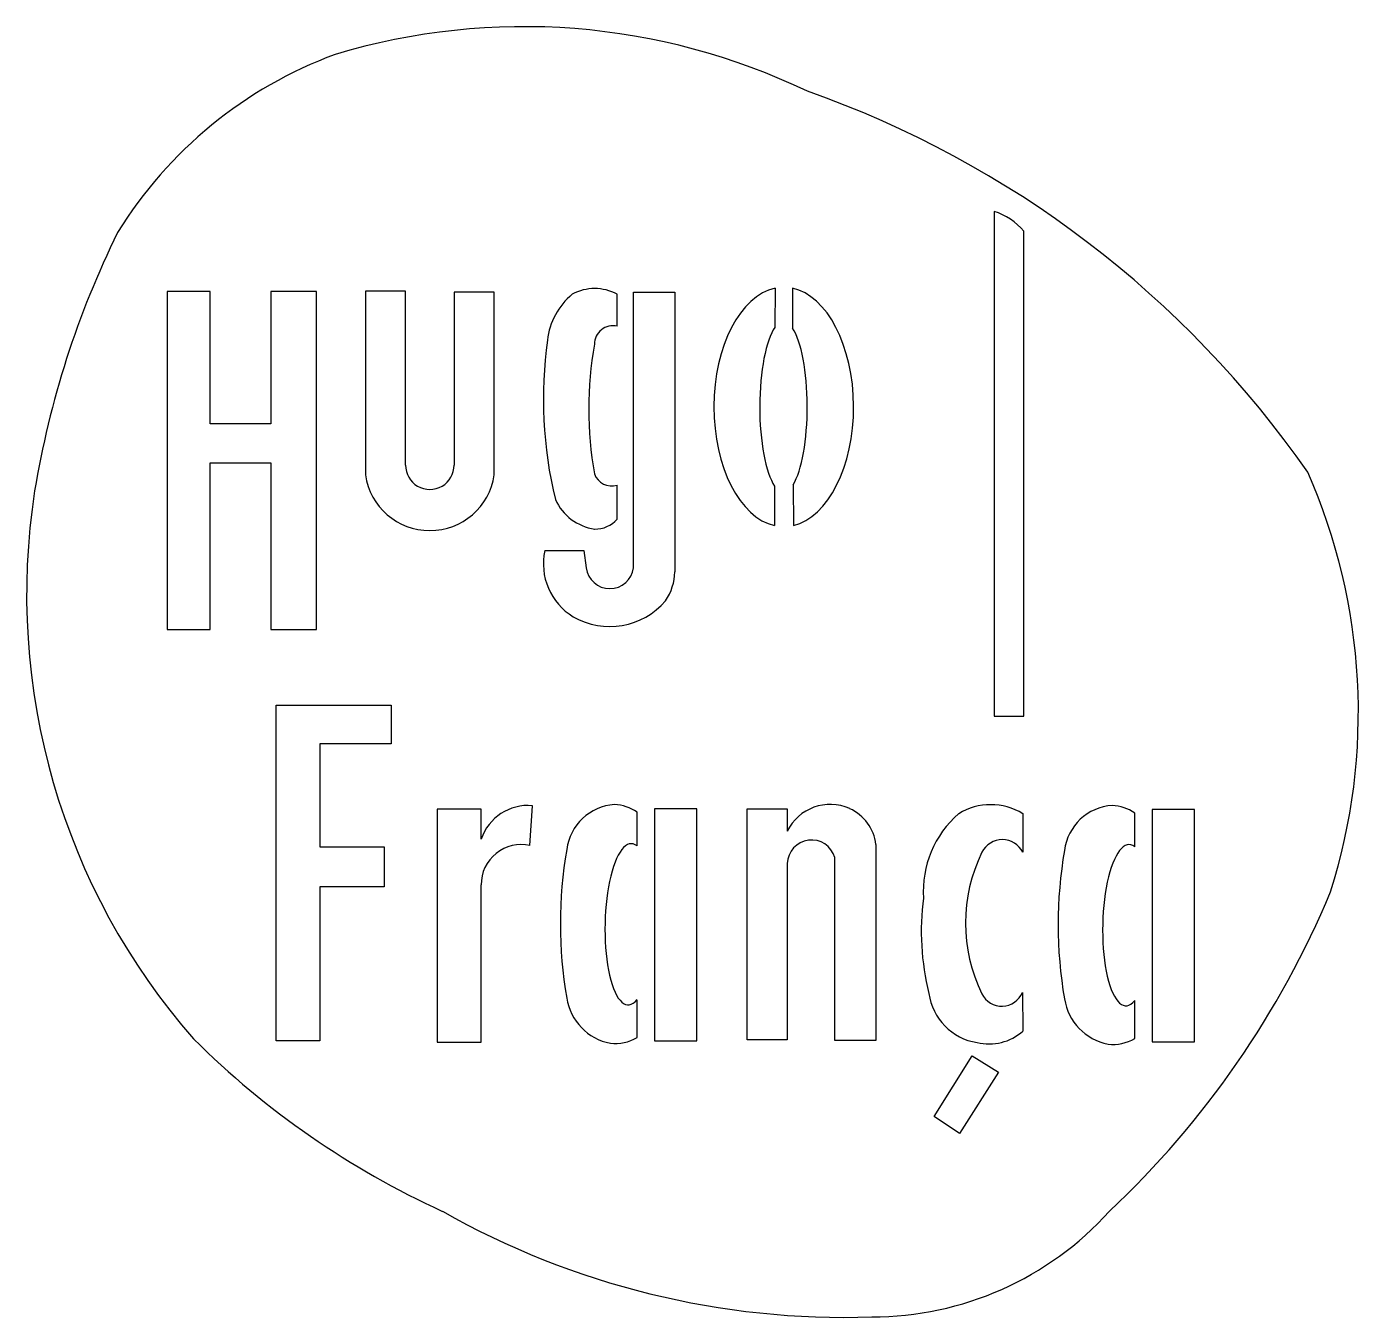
# Model space of a CAD drawing. Header units: millimetres. Extents: x 103.3 to 179.8, y 81.9 to 156.
import ezdxf

# ---------------------------------------------------------------- set-up
doc = ezdxf.new("R2010")
doc.units = ezdxf.units.MM
doc.layers.add('ESP.009_HUGO_FRA', color=7, linetype='Continuous')

msp = doc.modelspace()

# ---------------------------------------------------------------- linework, layer by layer
at = {"layer": 'ESP.009_HUGO_FRA', "color": 7, "linetype": 'Continuous'}
for p, q in [((158.902, 145.407), (158.902, 116.411)), ((160.613, 116.411), (160.613, 144.266)), ((122.771, 140.828), (122.771, 130.274)), ((125.084, 140.828), (122.771, 140.828)), ((125.084, 130.837), (125.084, 140.828)), ((146.315, 140.998), (146.31, 138.744)), ((147.315, 140.998), (147.325, 138.692)), ((113.848, 140.799), (111.387, 140.799)), ((111.387, 140.799), (111.387, 121.38)), ((113.848, 133.209), (113.848, 140.799)), ((119.955, 140.799), (117.346, 140.799)), ((117.346, 140.799), (117.346, 133.209)), ((119.955, 121.38), (119.955, 140.799)), ((130.183, 140.769), (127.871, 140.769)), ((127.871, 140.769), (127.871, 130.837)), ((130.183, 130.274), (130.183, 140.769)), ((137.239, 138.812), (137.239, 140.651)), ((138.188, 124.938), (138.188, 140.769)), ((138.188, 140.769), (140.56, 140.769)), ((140.56, 140.769), (140.56, 124.7)), ((117.346, 133.209), (113.848, 133.209)), ((113.848, 121.38), (113.848, 130.956)), ((113.848, 130.956), (117.346, 130.956)), ((117.346, 130.956), (117.346, 121.38)), ((137.239, 127.724), (137.239, 129.681)), ((146.291, 129.629), (146.286, 127.354)), ((147.36, 129.708), (147.37, 127.36)), ((133.089, 125.926), (135.335, 125.926)), ((135.335, 125.926), (135.46, 124.938)), ((111.387, 121.38), (113.848, 121.38)), ((117.346, 121.38), (119.955, 121.38)), ((117.653, 97.745), (117.653, 117.046)), ((117.653, 117.046), (124.258, 117.046)), ((124.258, 117.046), (124.258, 114.822)), ((158.902, 116.411), (160.613, 116.411)), ((124.258, 114.822), (120.151, 114.822)), ((120.151, 114.822), (120.151, 108.902)), ((129.425, 111.058), (126.893, 111.058)), ((126.893, 111.058), (126.893, 97.677)), ((129.425, 109.346), (129.425, 111.058)), ((132.231, 108.97), (132.368, 111.263)), ((141.813, 111.092), (139.384, 111.092)), ((139.384, 111.092), (139.384, 97.745)), ((141.813, 97.745), (141.813, 111.092)), ((144.722, 97.814), (144.722, 111.092)), ((144.722, 111.092), (147.015, 111.092)), ((147.015, 111.092), (147.015, 109.791)), ((170.416, 111.041), (167.986, 111.041)), ((167.986, 111.041), (167.986, 97.695)), ((170.416, 97.695), (170.416, 111.041)), ((138.384, 108.95), (138.384, 110.893)), ((160.554, 110.805), (160.554, 108.584)), ((166.986, 108.899), (166.986, 110.842)), ((120.151, 108.902), (123.847, 108.902)), ((123.847, 108.902), (123.847, 106.609)), ((152.114, 109.038), (152.114, 97.78)), ((147.015, 107.943), (147.015, 97.814)), ((149.753, 97.78), (149.753, 108.286)), ((123.847, 106.609), (120.151, 106.609)), ((120.151, 106.609), (120.151, 97.745)), ((129.425, 97.677), (129.425, 106.711)), ((160.528, 100.53), (160.554, 98.309)), ((138.384, 97.94), (138.384, 100.117)), ((166.986, 97.889), (166.986, 100.067)), ((120.151, 97.745), (117.653, 97.745)), ((126.893, 97.677), (129.425, 97.677)), ((139.384, 97.745), (141.813, 97.745)), ((147.015, 97.814), (144.722, 97.814)), ((152.114, 97.78), (149.753, 97.78)), ((167.986, 97.695), (170.416, 97.695)), ((155.454, 93.411), (157.65, 96.895)), ((157.65, 96.895), (159.149, 95.95)), ((159.149, 95.95), (156.923, 92.42)), ((156.923, 92.42), (155.454, 93.411))]:
    msp.add_line(p, q, dxfattribs=at)
for centre, radius, start, end in [((131.884, 118.44), 37.586, 64.3096, 106.7627), ((129.608, 131.195), 24.763, 110.23417, 148.308), ((128.681, 96.881), 58.759, 34.80761, 70.62085), ((157.849, 141.974), 3.59, 39.67113, 72.94874), ((156.388, 120.645), 53.336, 153.78651, 170.60974), ((135.949, 138.264), 2.713, 61.61442, 118.38558), ((137.238, 137.557), 4.027, 129.80776, 173.51261), ((136.996, 137.779), 1.062, 76.76078, 180), ((157.44, 134.627), 24.439, 172.039, 193.6711), ((157.001, 134.056), 21.393, 169.97818, 190.02182), ((126.477, 130.819), 3.746, 188.37159, 351.62841), ((126.477, 130.826), 1.393, 179.53314, 0.46686), ((136.924, 130.683), 1.05, 199.44375, 287.43684), ((145.722, 116.635), 34.115, 342.3897, 23.83717), ((142.065, 123.388), 38.759, 171.15533, 221.19356), ((136.353, 130.05), 2.917, 204.2759, 262.05022), ((135.986, 128.835), 1.674, 268.74509, 318.44455), ((136.538, 125.153), 3.535, 167.35847, 239.03288), ((136.824, 125.111), 1.375, 187.22719, 352.77281), ((137.465, 124.779), 3.096, 325.82354, 358.53868), ((136.818, 125.78), 4.218, 240.15329, 319.49727), ((132.12, 108.426), 2.848, 84.9983, 161.14306), ((137.289, 108.371), 2.966, 93.8302, 172.7145), ((136.935, 108.748), 2.588, 55.96183, 86.54471), ((149.482, 108.59), 2.744, 65.76591, 154.02495), ((149.54, 108.73), 2.592, 6.84134, 65.66633), ((158.711, 107.769), 3.551, 58.73938, 121.26062), ((165.892, 108.321), 2.966, 93.8302, 172.7145), ((165.537, 108.697), 2.588, 55.96183, 86.54471), ((160.732, 106.351), 5.897, 130.94118, 183.81909), ((131.723, 106.729), 2.298, 77.23377, 180.42587), ((158.852, 104.479), 24.874, 170.1175, 189.8825), ((148.411, 107.895), 1.397, 16.23143, 178.01861), ((159.38, 108.009), 1.307, 26.08887, 153.91113), ((187.454, 104.428), 24.874, 170.1175, 189.8825), ((166.506, 104.519), 9.242, 153.91113, 206.08887), ((169.225, 104.027), 14.506, 172.34944, 194.15279), ((128.937, 126.867), 53.413, 313.23996, 337.36973), ((158.427, 100.91), 3.295, 187.49811, 261.29933), ((159.35, 101.015), 1.274, 206.08887, 337.64649), ((137.455, 100.697), 3.146, 188.90741, 258.93807), ((166.058, 100.646), 3.146, 188.90741, 258.93807), ((158.616, 100.479), 2.909, 256.31989, 311.7526), ((147.921, 133.138), 49.709, 225.20883, 245.36069), ((137.132, 100.018), 2.426, 263.34298, 301.04946), ((165.735, 99.968), 2.426, 263.34298, 301.04946), ((150.325, 128.805), 46.942, 240.48262, 271.89378), ((151.876, 100.281), 18.393, 270, 317.92274)]:
    msp.add_arc(centre, radius, start, end, dxfattribs=at)
for centre, major_axis, ratio, start_param, end_param in [((146.815, 134.173), (0, -6.879), 0.583645, 3.266482, 6.151026), ((146.815, 134.173), (0, 6.879), 0.583645, 3.280121, 6.158277), ((146.8, 134.173), (0, -4.897), 0.278639, 3.508303, 5.901247), ((146.8, 134.173), (0, 4.897), 0.278639, 3.565112, 5.888193), ((137.963, 104.449), (0.098, 4.631), 0.306677, -0.230957, 3.509894), ((166.566, 104.398), (0.098, 4.631), 0.306677, -0.230957, 3.509894)]:
    msp.add_ellipse(centre, major_axis=major_axis, ratio=ratio, start_param=start_param, end_param=end_param, dxfattribs=at)

doc.saveas('drawing.dxf')
